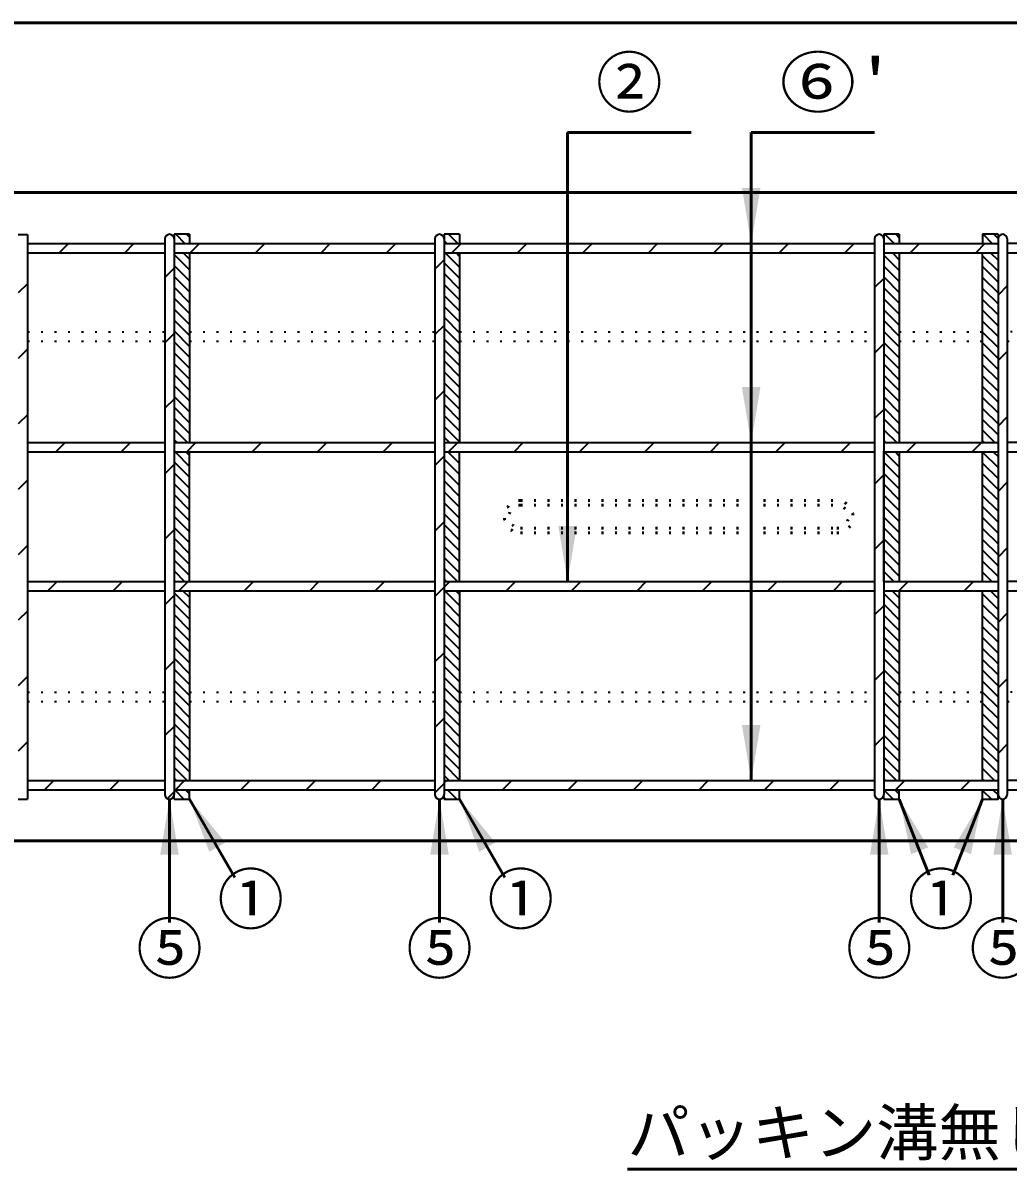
# Model space of a CAD drawing. Units: millimetres, scale not verified. Extents: x -2102 to 2102, y -1485 to 1485.
# Drawn here: x 1139 to 1777, y 323 to 1066 of the extents above; entities that cross this region are included whole.
import ezdxf
from ezdxf.enums import TextEntityAlignment as Align

# ---------------------------------------------------------------- set-up
doc = ezdxf.new("R2010")
doc.units = ezdxf.units.MM
doc.header["$LTSCALE"] = 5
doc.linetypes.add('DOTTED', pattern=[1.75, 0.25, -1.5])
doc.layers.add('0-0_V-nasSTD', color=7, linetype='Continuous', lineweight=35)
doc.layers.add('0-1_0', color=7, linetype='Continuous', lineweight=50)
doc.styles.add('ＭＳ ゴシック', font='')
doc.styles.get('ＭＳ ゴシック').set_extended_font_data('MS Gothic')

msp = doc.modelspace()

# ---------------------------------------------------------------- linework, layer by layer
at = {"layer": '0-0_V-nasSTD', "lineweight": 50}
for p, q in [((1491.713, 994.855), (1491.713, 703.855)), ((1610.713, 994.855), (1610.713, 574.855)), ((1233.713, 482.905), (1233.713, 562.855)), ((1276.003, 512.123), (1246.713, 562.855)), ((1408.713, 482.905), (1408.713, 562.855)), ((1451.003, 512.123), (1421.713, 562.855)), ((1693.713, 482.855), (1693.713, 562.855)), ((1726.119, 513.492), (1706.713, 562.855)), ((1741.354, 513.609), (1760.713, 562.855)), ((1773.713, 482.855), (1773.713, 562.855))]:
    msp.add_line(p, q, dxfattribs=at)
at = {"layer": '0-0_V-nasSTD'}
for p, q in [((1135.713, 928.837), (1141.713, 928.837)), ((1141.713, 928.837), (1141.713, 562.837)), ((1246.713, 928.855), (1236.713, 928.855)), ((1236.713, 928.855), (1236.713, 925.855)), ((1237.732, 928.855), (1243.732, 922.855)), ((1244.804, 928.855), (1246.713, 926.945)), ((1246.713, 928.855), (1246.713, 922.855)), ((1421.713, 928.855), (1411.713, 928.855)), ((1411.713, 928.855), (1411.713, 925.855)), ((1414.509, 928.855), (1420.509, 922.855)), ((1421.58, 928.855), (1421.713, 928.722)), ((1421.713, 928.855), (1421.713, 922.855)), ((1706.713, 928.855), (1696.713, 928.855)), ((1696.713, 928.855), (1696.713, 925.855)), ((1697.352, 928.855), (1703.352, 922.855)), ((1704.423, 928.855), (1706.713, 926.565)), ((1706.713, 928.855), (1706.713, 922.855)), ((1770.713, 928.855), (1760.713, 928.855)), ((1760.713, 928.855), (1760.713, 922.855)), ((1760.991, 928.855), (1766.991, 922.855)), ((1768.063, 928.855), (1770.713, 926.204)), ((1770.713, 928.855), (1770.713, 925.855)), ((1141.713, 922.855), (1230.713, 922.855)), ((1162.24, 916.855), (1168.24, 922.855)), ((1204.667, 916.855), (1210.667, 922.855)), ((1230.713, 925.855), (1230.713, 565.855)), ((1236.713, 925.855), (1236.713, 565.855)), ((1236.713, 922.855), (1405.713, 922.855)), ((1247.093, 916.855), (1253.093, 922.855)), ((1289.52, 916.855), (1295.52, 922.855)), ((1331.946, 916.855), (1337.946, 922.855)), ((1374.372, 916.855), (1380.372, 922.855)), ((1405.713, 925.855), (1405.713, 565.855)), ((1411.713, 925.855), (1411.713, 565.855)), ((1411.713, 924.58), (1413.438, 922.855)), ((1411.713, 922.855), (1690.713, 922.855)), ((1422.799, 922.855), (1416.799, 916.855)), ((1459.225, 916.855), (1465.225, 922.855)), ((1501.652, 916.855), (1507.652, 922.855)), ((1544.078, 916.855), (1550.078, 922.855)), ((1586.504, 916.855), (1592.504, 922.855)), ((1628.931, 916.855), (1634.931, 922.855)), ((1671.357, 916.855), (1677.357, 922.855)), ((1690.713, 925.855), (1690.713, 565.855)), ((1696.713, 925.855), (1696.713, 565.855)), ((1696.713, 922.855), (1770.713, 922.855)), ((1719.784, 922.855), (1713.784, 916.855)), ((1762.21, 922.855), (1756.21, 916.855)), ((1770.713, 925.855), (1770.713, 565.855)), ((1776.713, 925.855), (1776.713, 565.855)), ((1141.713, 916.855), (1230.713, 916.855)), ((1236.713, 916.855), (1405.713, 916.855)), ((1236.713, 915.732), (1246.713, 905.732)), ((1242.661, 916.855), (1246.713, 912.803)), ((1246.713, 916.855), (1246.713, 793.855)), ((1411.713, 916.855), (1690.713, 916.855)), ((1412.367, 916.855), (1421.713, 907.509)), ((1419.438, 916.855), (1421.713, 914.58)), ((1421.713, 916.855), (1421.713, 793.855)), ((1696.713, 916.855), (1770.713, 916.855)), ((1696.713, 915.351), (1706.713, 905.351)), ((1702.281, 916.855), (1706.713, 912.423)), ((1706.713, 916.855), (1706.713, 793.855)), ((1760.713, 793.855), (1760.713, 916.855)), ((1760.713, 914.991), (1770.713, 904.991)), ((1765.92, 916.855), (1770.713, 912.062)), ((1236.713, 906.975), (1230.713, 900.975)), ((1236.713, 908.661), (1246.713, 898.661)), ((1411.713, 912.269), (1405.713, 906.269)), ((1411.713, 910.438), (1421.713, 900.438)), ((1696.713, 908.28), (1706.713, 898.28)), ((1760.713, 907.92), (1770.713, 897.92)), ((1236.713, 901.59), (1246.713, 891.59)), ((1411.713, 903.367), (1421.713, 893.367)), ((1696.713, 900.284), (1690.713, 894.284)), ((1696.713, 901.209), (1706.713, 891.209)), ((1760.713, 900.849), (1770.713, 890.849)), ((1141.713, 896.828), (1135.713, 890.828)), ((1236.713, 894.519), (1246.713, 884.519)), ((1411.713, 896.296), (1421.713, 886.296)), ((1696.713, 894.138), (1706.713, 884.138)), ((1760.713, 893.778), (1770.713, 883.778)), ((1776.713, 895.432), (1770.713, 889.432)), ((1236.713, 887.448), (1246.713, 877.448)), ((1411.713, 889.224), (1421.713, 879.224)), ((1696.713, 887.067), (1706.713, 877.067)), ((1760.713, 886.707), (1770.713, 876.707)), ((1236.713, 880.377), (1246.713, 870.377)), ((1411.713, 882.153), (1421.713, 872.153)), ((1696.713, 879.996), (1706.713, 869.996)), ((1760.713, 879.636), (1770.713, 869.636)), ((1236.713, 873.306), (1246.713, 863.306)), ((1411.713, 869.843), (1405.713, 863.843)), ((1411.713, 875.082), (1421.713, 865.082)), ((1696.713, 872.925), (1706.713, 862.925)), ((1760.713, 872.565), (1770.713, 862.565)), ((1236.713, 864.549), (1230.713, 858.549)), ((1236.713, 866.235), (1246.713, 856.235)), ((1411.713, 868.011), (1421.713, 858.011)), ((1696.713, 865.854), (1706.713, 855.854)), ((1760.713, 865.494), (1770.713, 855.494)), ((1141.713, 854.401), (1135.713, 848.401)), ((1236.713, 859.164), (1246.713, 849.164)), ((1411.713, 860.94), (1421.713, 850.94)), ((1696.713, 857.858), (1690.713, 851.858)), ((1696.713, 858.783), (1706.713, 848.783)), ((1760.713, 858.423), (1770.713, 848.423)), ((1236.713, 852.092), (1246.713, 842.092)), ((1411.713, 853.869), (1421.713, 843.869)), ((1411.713, 846.798), (1421.713, 836.798)), ((1696.713, 851.712), (1706.713, 841.712)), ((1760.713, 851.351), (1770.713, 841.351)), ((1776.713, 853.005), (1770.713, 847.005)), ((1236.713, 845.021), (1246.713, 835.021)), ((1411.713, 839.727), (1421.713, 829.727)), ((1696.713, 844.641), (1706.713, 834.641)), ((1760.713, 844.28), (1770.713, 834.28)), ((1236.713, 837.95), (1246.713, 827.95)), ((1411.713, 832.656), (1421.713, 822.656)), ((1696.713, 837.57), (1706.713, 827.57)), ((1760.713, 837.209), (1770.713, 827.209)), ((1236.713, 830.879), (1246.713, 820.879)), ((1411.713, 827.417), (1405.713, 821.417)), ((1411.713, 825.585), (1421.713, 815.585)), ((1696.713, 830.499), (1706.713, 820.499)), ((1760.713, 830.138), (1770.713, 820.138)), ((1236.713, 822.122), (1230.713, 816.122)), ((1236.713, 823.808), (1246.713, 813.808)), ((1411.713, 818.514), (1421.713, 808.514)), ((1696.713, 823.428), (1706.713, 813.428)), ((1760.713, 823.067), (1770.713, 813.067)), ((1141.713, 811.975), (1135.713, 805.975)), ((1236.713, 816.737), (1246.713, 806.737)), ((1236.713, 809.666), (1246.713, 799.666)), ((1411.713, 811.443), (1421.713, 801.443)), ((1696.713, 815.432), (1690.713, 809.432)), ((1696.713, 816.357), (1706.713, 806.357)), ((1760.713, 815.996), (1770.713, 805.996)), ((1776.713, 810.579), (1770.713, 804.579)), ((1236.713, 802.595), (1245.453, 793.855)), ((1411.713, 804.372), (1421.713, 794.372)), ((1696.713, 809.285), (1706.713, 799.285)), ((1696.713, 802.214), (1705.073, 793.855)), ((1760.713, 808.925), (1770.713, 798.925)), ((1236.713, 795.524), (1238.382, 793.855)), ((1411.713, 797.301), (1415.159, 793.855)), ((1696.713, 795.143), (1698.002, 793.855)), ((1760.713, 801.854), (1768.712, 793.855)), ((1141.713, 793.855), (1230.713, 793.855)), ((1141.713, 787.855), (1230.713, 787.855)), ((1166.02, 793.855), (1160.02, 787.855)), ((1208.446, 793.855), (1202.446, 787.855)), ((1236.713, 793.855), (1405.713, 793.855)), ((1236.713, 787.855), (1405.713, 787.855)), ((1237.311, 787.855), (1246.713, 778.453)), ((1244.382, 787.855), (1246.713, 785.524)), ((1244.872, 787.855), (1250.872, 793.855)), ((1246.713, 703.855), (1246.713, 787.855)), ((1287.299, 787.855), (1293.299, 793.855)), ((1329.725, 787.855), (1335.725, 793.855)), ((1372.152, 787.855), (1378.152, 793.855)), ((1411.713, 793.855), (1690.713, 793.855)), ((1411.713, 787.855), (1690.713, 787.855)), ((1414.088, 787.855), (1421.713, 780.23)), ((1420.578, 793.855), (1414.578, 787.855)), ((1421.159, 787.855), (1421.713, 787.301)), ((1421.713, 703.855), (1421.713, 787.855)), ((1457.004, 787.855), (1463.004, 793.855)), ((1499.431, 787.855), (1505.431, 793.855)), ((1541.857, 787.855), (1547.857, 793.855)), ((1584.284, 787.855), (1590.284, 793.855)), ((1626.71, 787.855), (1632.71, 793.855)), ((1669.137, 787.855), (1675.137, 793.855)), ((1696.713, 793.855), (1770.713, 793.855)), ((1696.713, 703.855), (1696.713, 788.355)), ((1696.713, 787.855), (1770.713, 787.855)), ((1696.931, 787.855), (1706.713, 778.072)), ((1704.002, 787.855), (1706.713, 785.143)), ((1706.713, 787.855), (1706.713, 703.855)), ((1711.563, 787.855), (1717.563, 793.855)), ((1753.989, 787.855), (1759.989, 793.855)), ((1760.713, 794.783), (1761.641, 793.855)), ((1760.713, 703.855), (1760.713, 787.855)), ((1760.713, 787.712), (1770.713, 777.712)), ((1767.641, 787.855), (1770.713, 784.783)), ((1236.713, 781.382), (1246.713, 771.382)), ((1411.713, 784.99), (1405.713, 778.99)), ((1411.713, 783.158), (1421.713, 773.158)), ((1696.713, 781.001), (1706.713, 771.001)), ((1760.713, 780.641), (1770.713, 770.641)), ((1236.713, 779.696), (1230.713, 773.696)), ((1236.713, 774.311), (1246.713, 764.311)), ((1411.713, 776.087), (1421.713, 766.087)), ((1696.713, 773.005), (1690.713, 767.005)), ((1696.713, 773.93), (1706.713, 763.93)), ((1760.713, 773.57), (1770.713, 763.57)), ((1141.713, 769.549), (1135.713, 763.549)), ((1141.713, 769.549), (1141.713, 769.549)), ((1236.713, 767.24), (1246.713, 757.24)), ((1411.713, 769.016), (1421.713, 759.016)), ((1696.713, 766.859), (1706.713, 756.859)), ((1760.713, 766.499), (1770.713, 756.499)), ((1776.713, 768.152), (1770.713, 762.152)), ((1236.713, 760.169), (1246.713, 750.169)), ((1411.713, 761.945), (1421.713, 751.945)), ((1696.713, 759.788), (1706.713, 749.788)), ((1760.713, 759.428), (1770.713, 749.428)), ((1236.713, 753.098), (1246.713, 743.098)), ((1411.713, 754.874), (1421.713, 744.874)), ((1696.713, 752.717), (1706.713, 742.717)), ((1760.713, 752.357), (1770.713, 742.357)), ((1236.713, 746.026), (1246.713, 736.026)), ((1411.713, 747.803), (1421.713, 737.803)), ((1696.713, 745.646), (1706.713, 735.646)), ((1760.713, 745.285), (1770.713, 735.285)), ((1236.713, 737.269), (1230.713, 731.269)), ((1236.713, 738.955), (1246.713, 728.955)), ((1411.713, 742.564), (1405.713, 736.564)), ((1411.713, 740.732), (1421.713, 730.732)), ((1696.713, 738.575), (1706.713, 728.575)), ((1760.713, 738.214), (1770.713, 728.214)), ((1236.713, 731.884), (1246.713, 721.884)), ((1411.713, 733.661), (1421.713, 723.661)), ((1696.713, 730.579), (1690.713, 724.579)), ((1696.713, 731.504), (1706.713, 721.504)), ((1760.713, 731.143), (1770.713, 721.143)), ((1141.713, 727.122), (1135.713, 721.122)), ((1141.713, 727.122), (1141.713, 727.122)), ((1236.713, 724.813), (1246.713, 714.813)), ((1411.713, 726.59), (1421.713, 716.59)), ((1696.713, 724.433), (1706.713, 714.433)), ((1760.713, 724.072), (1770.713, 714.072)), ((1776.713, 725.726), (1770.713, 719.726)), ((1236.713, 717.742), (1246.713, 707.742)), ((1411.713, 719.519), (1421.713, 709.519)), ((1696.713, 717.362), (1706.713, 707.362)), ((1760.713, 717.001), (1770.713, 707.001)), ((1236.713, 710.671), (1243.529, 703.855)), ((1411.713, 712.448), (1420.306, 703.855)), ((1696.713, 710.291), (1703.149, 703.855)), ((1760.713, 709.93), (1766.788, 703.855)), ((1141.713, 703.855), (1230.713, 703.855)), ((1154.872, 697.855), (1160.872, 703.855)), ((1197.299, 697.855), (1203.299, 703.855)), ((1236.713, 703.855), (1405.713, 703.855)), ((1239.725, 697.855), (1245.725, 703.855)), ((1282.152, 697.855), (1288.152, 703.855)), ((1324.578, 697.855), (1330.578, 703.855)), ((1367.004, 697.855), (1373.004, 703.855)), ((1411.713, 700.137), (1405.713, 694.137)), ((1411.713, 705.377), (1413.235, 703.855)), ((1411.713, 703.855), (1690.713, 703.855)), ((1415.431, 703.855), (1411.713, 700.137)), ((1451.857, 697.855), (1457.857, 703.855)), ((1494.284, 697.855), (1500.284, 703.855)), ((1536.71, 697.855), (1542.71, 703.855)), ((1579.137, 697.855), (1585.137, 703.855)), ((1621.563, 697.855), (1627.563, 703.855)), ((1663.989, 697.855), (1669.989, 703.855)), ((1696.713, 703.855), (1770.713, 703.855)), ((1712.416, 703.855), (1706.416, 697.855)), ((1748.842, 697.855), (1754.842, 703.855)), ((1141.713, 697.855), (1230.713, 697.855)), ((1236.713, 694.843), (1230.713, 688.843)), ((1236.713, 697.855), (1405.713, 697.855)), ((1236.713, 696.529), (1246.713, 686.529)), ((1242.458, 697.855), (1246.713, 693.6)), ((1246.713, 697.855), (1246.713, 574.855)), ((1411.713, 697.855), (1690.713, 697.855)), ((1411.713, 691.235), (1421.713, 681.235)), ((1412.164, 697.855), (1421.713, 688.306)), ((1419.235, 697.855), (1421.713, 695.377)), ((1421.713, 697.855), (1421.713, 574.855)), ((1696.713, 697.855), (1770.713, 697.855)), ((1696.713, 696.148), (1706.713, 686.148)), ((1702.078, 697.855), (1706.713, 693.219)), ((1706.713, 697.855), (1706.713, 574.855)), ((1760.713, 574.855), (1760.713, 697.855)), ((1760.713, 695.788), (1770.713, 685.788)), ((1765.717, 697.855), (1770.713, 692.859)), ((1141.713, 684.696), (1135.713, 678.696)), ((1141.713, 684.696), (1141.713, 684.696)), ((1236.713, 689.458), (1246.713, 679.458)), ((1411.713, 684.164), (1421.713, 674.164)), ((1696.713, 688.152), (1690.713, 682.152)), ((1696.713, 689.077), (1706.713, 679.077)), ((1760.713, 688.717), (1770.713, 678.717)), ((1236.713, 682.387), (1246.713, 672.387)), ((1411.713, 677.092), (1421.713, 667.092)), ((1696.713, 682.006), (1706.713, 672.006)), ((1760.713, 681.646), (1770.713, 671.646)), ((1776.713, 683.3), (1770.713, 677.3)), ((1236.713, 675.316), (1246.713, 665.316)), ((1411.713, 670.021), (1421.713, 660.021)), ((1696.713, 674.935), (1706.713, 664.935)), ((1760.713, 674.575), (1770.713, 664.575)), ((1236.713, 668.245), (1246.713, 658.245)), ((1236.713, 661.174), (1246.713, 651.174)), ((1411.713, 662.95), (1421.713, 652.95)), ((1696.713, 667.864), (1706.713, 657.864)), ((1760.713, 667.504), (1770.713, 657.504)), ((1236.713, 654.103), (1246.713, 644.103)), ((1411.713, 657.711), (1405.713, 651.711)), ((1411.713, 655.879), (1421.713, 645.879)), ((1696.713, 660.793), (1706.713, 650.793)), ((1696.713, 653.722), (1706.713, 643.722)), ((1760.713, 660.433), (1770.713, 650.433)), ((1236.713, 652.417), (1230.713, 646.417)), ((1236.713, 647.031), (1246.713, 637.031)), ((1411.713, 648.808), (1421.713, 638.808)), ((1696.713, 646.651), (1706.713, 636.651)), ((1760.713, 653.362), (1770.713, 643.362)), ((1760.713, 646.291), (1770.713, 636.291)), ((1141.713, 642.269), (1135.713, 636.269)), ((1236.713, 639.96), (1246.713, 629.96)), ((1411.713, 641.737), (1421.713, 631.737)), ((1696.713, 645.726), (1690.713, 639.726)), ((1696.713, 639.58), (1706.713, 629.58)), ((1760.713, 639.219), (1770.713, 629.219)), ((1776.713, 640.873), (1770.713, 634.873)), ((1236.713, 633.209), (1246.713, 623.209)), ((1411.713, 634.986), (1421.713, 624.986)), ((1696.713, 632.509), (1706.713, 622.509)), ((1760.713, 632.148), (1770.713, 622.148)), ((1236.713, 625.818), (1246.713, 615.818)), ((1411.713, 627.595), (1421.713, 617.595)), ((1696.713, 625.438), (1706.713, 615.438)), ((1760.713, 625.077), (1770.713, 615.077)), ((1236.713, 618.747), (1246.713, 608.747)), ((1411.713, 620.524), (1421.713, 610.524)), ((1696.713, 618.367), (1706.713, 608.367)), ((1760.713, 618.006), (1770.713, 608.006)), ((1236.713, 609.99), (1230.713, 603.99)), ((1236.713, 611.676), (1246.713, 601.676)), ((1411.713, 615.284), (1405.713, 609.284)), ((1411.713, 613.453), (1421.713, 603.453)), ((1696.713, 611.296), (1706.713, 601.296)), ((1760.713, 610.935), (1770.713, 600.935)), ((1236.713, 604.605), (1246.713, 594.605)), ((1411.713, 606.382), (1421.713, 596.382)), ((1696.713, 603.3), (1690.713, 597.3)), ((1696.713, 604.224), (1706.713, 594.224)), ((1760.713, 603.864), (1770.713, 593.864)), ((1141.713, 599.843), (1135.713, 593.843)), ((1141.713, 599.843), (1141.713, 599.843)), ((1236.713, 597.534), (1246.713, 587.534)), ((1411.713, 599.311), (1421.713, 589.311)), ((1696.713, 597.153), (1706.713, 587.153)), ((1760.713, 596.793), (1770.713, 586.793)), ((1776.713, 598.447), (1770.713, 592.447)), ((1236.713, 590.463), (1246.713, 580.463)), ((1411.713, 592.24), (1421.713, 582.24)), ((1696.713, 590.082), (1706.713, 580.082)), ((1760.713, 589.722), (1770.713, 579.722)), ((1236.713, 583.392), (1245.25, 574.855)), ((1411.713, 585.169), (1421.713, 575.169)), ((1696.713, 583.011), (1704.87, 574.855)), ((1760.713, 582.651), (1768.509, 574.855)), ((1141.713, 574.855), (1230.713, 574.855)), ((1152.652, 568.855), (1158.652, 574.855)), ((1195.078, 568.855), (1201.078, 574.855)), ((1236.713, 576.321), (1238.179, 574.855)), ((1236.713, 574.855), (1405.713, 574.855)), ((1237.504, 568.855), (1243.504, 574.855)), ((1279.931, 568.855), (1285.931, 574.855)), ((1322.357, 568.855), (1328.357, 574.855)), ((1364.784, 568.855), (1370.784, 574.855)), ((1411.713, 572.858), (1405.713, 566.858)), ((1411.713, 578.098), (1414.956, 574.855)), ((1411.713, 574.855), (1690.713, 574.855)), ((1413.21, 574.855), (1411.713, 573.358)), ((1449.637, 568.855), (1455.637, 574.855)), ((1492.063, 568.855), (1498.063, 574.855)), ((1534.489, 568.855), (1540.489, 574.855)), ((1576.916, 568.855), (1582.916, 574.855)), ((1619.342, 568.855), (1625.342, 574.855)), ((1661.769, 568.855), (1667.769, 574.855)), ((1696.713, 575.94), (1697.798, 574.855)), ((1696.713, 574.855), (1770.713, 574.855)), ((1710.195, 574.855), (1704.195, 568.855)), ((1746.621, 568.855), (1752.621, 574.855)), ((1760.713, 575.58), (1761.438, 574.855)), ((1141.713, 568.855), (1230.713, 568.855)), ((1236.713, 567.564), (1232.338, 563.189)), ((1236.713, 568.855), (1405.713, 568.855)), ((1236.713, 562.855), (1236.713, 565.855)), ((1237.108, 568.855), (1243.108, 562.855)), ((1244.179, 568.855), (1246.713, 566.321)), ((1411.713, 568.855), (1690.713, 568.855)), ((1411.713, 562.855), (1411.713, 565.855)), ((1413.885, 568.855), (1419.885, 562.855)), ((1420.956, 568.855), (1421.713, 568.098)), ((1696.713, 568.855), (1770.713, 568.855)), ((1696.713, 562.855), (1696.713, 565.855)), ((1696.727, 568.855), (1702.727, 562.855)), ((1703.798, 568.855), (1706.713, 565.94)), ((1760.713, 562.855), (1760.713, 568.855)), ((1760.713, 568.509), (1766.367, 562.855)), ((1767.438, 568.855), (1770.713, 565.58)), ((1770.713, 563.355), (1770.713, 565.855)), ((1770.713, 562.855), (1770.713, 565.855)), ((1135.713, 562.837), (1141.713, 562.837)), ((1411.713, 563.955), (1412.814, 562.855))]:
    msp.add_line(p, q, dxfattribs=at)
at = {"layer": '0-0_V-nasSTD', "linetype": 'DOTTED'}
for p, q in [((1141.713, 865.567), (1230.713, 865.567)), ((1246.713, 865.567), (1405.713, 865.567)), ((1421.713, 865.567), (1690.713, 865.567)), ((1706.713, 865.567), (1760.713, 865.567)), ((1788.713, 865.567), (1776.713, 865.567)), ((1141.713, 859.567), (1230.713, 859.567)), ((1246.713, 859.567), (1405.713, 859.567)), ((1421.713, 859.567), (1690.713, 859.567)), ((1706.713, 859.567), (1760.713, 859.567)), ((1776.713, 859.567), (1788.713, 859.567)), ((1141.713, 632.143), (1230.713, 632.143)), ((1246.713, 632.143), (1405.713, 632.143)), ((1421.713, 632.143), (1690.713, 632.143)), ((1706.713, 632.143), (1760.713, 632.143)), ((1141.713, 626.143), (1230.713, 626.143)), ((1246.713, 626.143), (1405.713, 626.143)), ((1421.713, 626.143), (1690.713, 626.143)), ((1706.713, 626.143), (1760.713, 626.143))]:
    msp.add_line(p, q, dxfattribs=at)
at = {"layer": '0-0_V-nasSTD'}
for points in [[(1776.713, 916.855), (1788.713, 916.855), (1788.713, 922.855), (1776.713, 922.855)], [(1776.713, 787.855), (1788.713, 787.855), (1788.713, 793.855), (1776.713, 793.855)], [(1776.713, 697.855), (1788.713, 697.855), (1788.713, 703.855), (1776.713, 703.855)], [(1776.713, 568.855), (1788.713, 568.855), (1788.713, 574.855), (1776.713, 574.855)], [(1236.713, 562.855), (1246.713, 562.855), (1246.713, 568.855)], [(1411.713, 562.855), (1421.713, 562.855), (1421.713, 568.855)], [(1696.713, 562.855), (1706.713, 562.855), (1706.713, 568.855)], [(1760.713, 562.855), (1770.713, 562.855), (1770.713, 568.855)]]:
    msp.add_lwpolyline(points, dxfattribs=at)
at = {"layer": '0-0_V-nasSTD', "linetype": 'DOTTED'}
msp.add_lwpolyline([(1776.713, 626.143), (1788.713, 626.143), (1788.713, 632.143), (1776.713, 632.143)], dxfattribs=at)
at = {"layer": '0-0_V-nasSTD'}
for centre, start, end in [((1233.713, 925.855), 0, 180), ((1408.713, 925.855), 0, 180), ((1693.713, 925.855), 0, 180), ((1773.713, 925.855), 0, 180), ((1233.713, 565.855), 180, 0), ((1408.713, 565.855), 180, 0), ((1693.713, 565.855), 180, 0), ((1773.713, 565.855), 180, 0)]:
    msp.add_arc(centre, 3, start, end, dxfattribs=at)
for points in [[(1604.713, 958.855), (1610.713, 922.855), (1616.713, 958.855)], [(1604.713, 829.855), (1610.713, 793.855), (1616.713, 829.855)], [(1485.713, 739.855), (1491.713, 703.855), (1497.713, 739.855)], [(1604.713, 610.855), (1610.713, 574.855), (1616.713, 610.855)], [(1227.713, 526.855), (1233.713, 562.855), (1239.713, 526.855)], [(1246.713, 562.855), (1259.517, 528.678), (1269.909, 534.678)], [(1402.713, 526.855), (1408.713, 562.855), (1414.713, 526.855)], [(1421.713, 562.855), (1434.517, 528.678), (1444.909, 534.678)], [(1687.713, 526.855), (1693.713, 562.855), (1699.713, 526.855)], [(1706.713, 562.855), (1714.3, 527.156), (1719.884, 529.351)], [(1706.713, 562.855), (1719.884, 529.351), (1725.468, 531.546)], [(1741.958, 531.546), (1747.542, 529.351), (1760.713, 562.855)], [(1747.542, 529.351), (1753.126, 527.156), (1760.713, 562.855)], [(1767.713, 526.855), (1773.713, 562.855), (1779.713, 526.855)]]:
    msp.add_solid(points, dxfattribs=at)
at = {"layer": '0-1_0'}
for p, q in [((-186.287, 1065.855), (1813.713, 1065.855)), ((1491.713, 994.855), (1571.713, 994.855)), ((1610.713, 994.855), (1690.713, 994.855)), ((1813.713, 955.855), (-186.287, 955.855)), ((-186.287, 535.855), (1813.713, 535.855)), ((1530.506, 323.067), (1813.713, 323.067))]:
    msp.add_line(p, q, dxfattribs=at)
at = {"layer": '0-1_0', "linetype": 'DOTTED'}
for p, q in [((1461.213, 756.355), (1666.213, 756.355)), ((1461.213, 753.355), (1666.213, 753.355)), ((1461.213, 738.355), (1666.213, 738.355)), ((1461.213, 735.355), (1666.213, 735.355))]:
    msp.add_line(p, q, dxfattribs=at)
for centre, radius, start, end in [((1461.213, 745.855), 10.5, 90, 270), ((1461.213, 745.855), 7.5, 90, 270), ((1666.213, 745.855), 10.5, 270, 90), ((1666.213, 745.855), 7.5, 270, 90)]:
    msp.add_arc(centre, radius, start, end, dxfattribs=at)

# ---------------------------------------------------------------- texts
at = {"layer": '0-0_V-nasSTD', "style": 'ＭＳ ゴシック'}
for s, height, p in [('②', 31.67, (1510.113, 1001.855)), ('①', 31.67, (1264.766, 472.574)), ('①', 31.67, (1439.766, 472.574)), ('①', 31.67, (1712.113, 472.574)), ('⑤', 31.67, (1212.15, 440.555)), ('⑤', 31.67, (1387.15, 440.555)), ('⑤', 31.67, (1672.15, 440.555)), ('⑤', 31.67, (1752.15, 440.555)), ('パッキン溝無し', 29.56, (1530.506, 323.067))]:
    msp.add_text(s, height=height, dxfattribs=at).set_placement(p, align=Align.BOTTOM_LEFT)
at = {"layer": '0-0_V-nasSTD', "style": 'ＭＳ ゴシック', "width": 1.15}
msp.add_text("⑥'", height=31.67, dxfattribs=at).set_placement((1629.113, 1001.855), align=Align.BOTTOM_LEFT)

doc.saveas('drawing.dxf')
